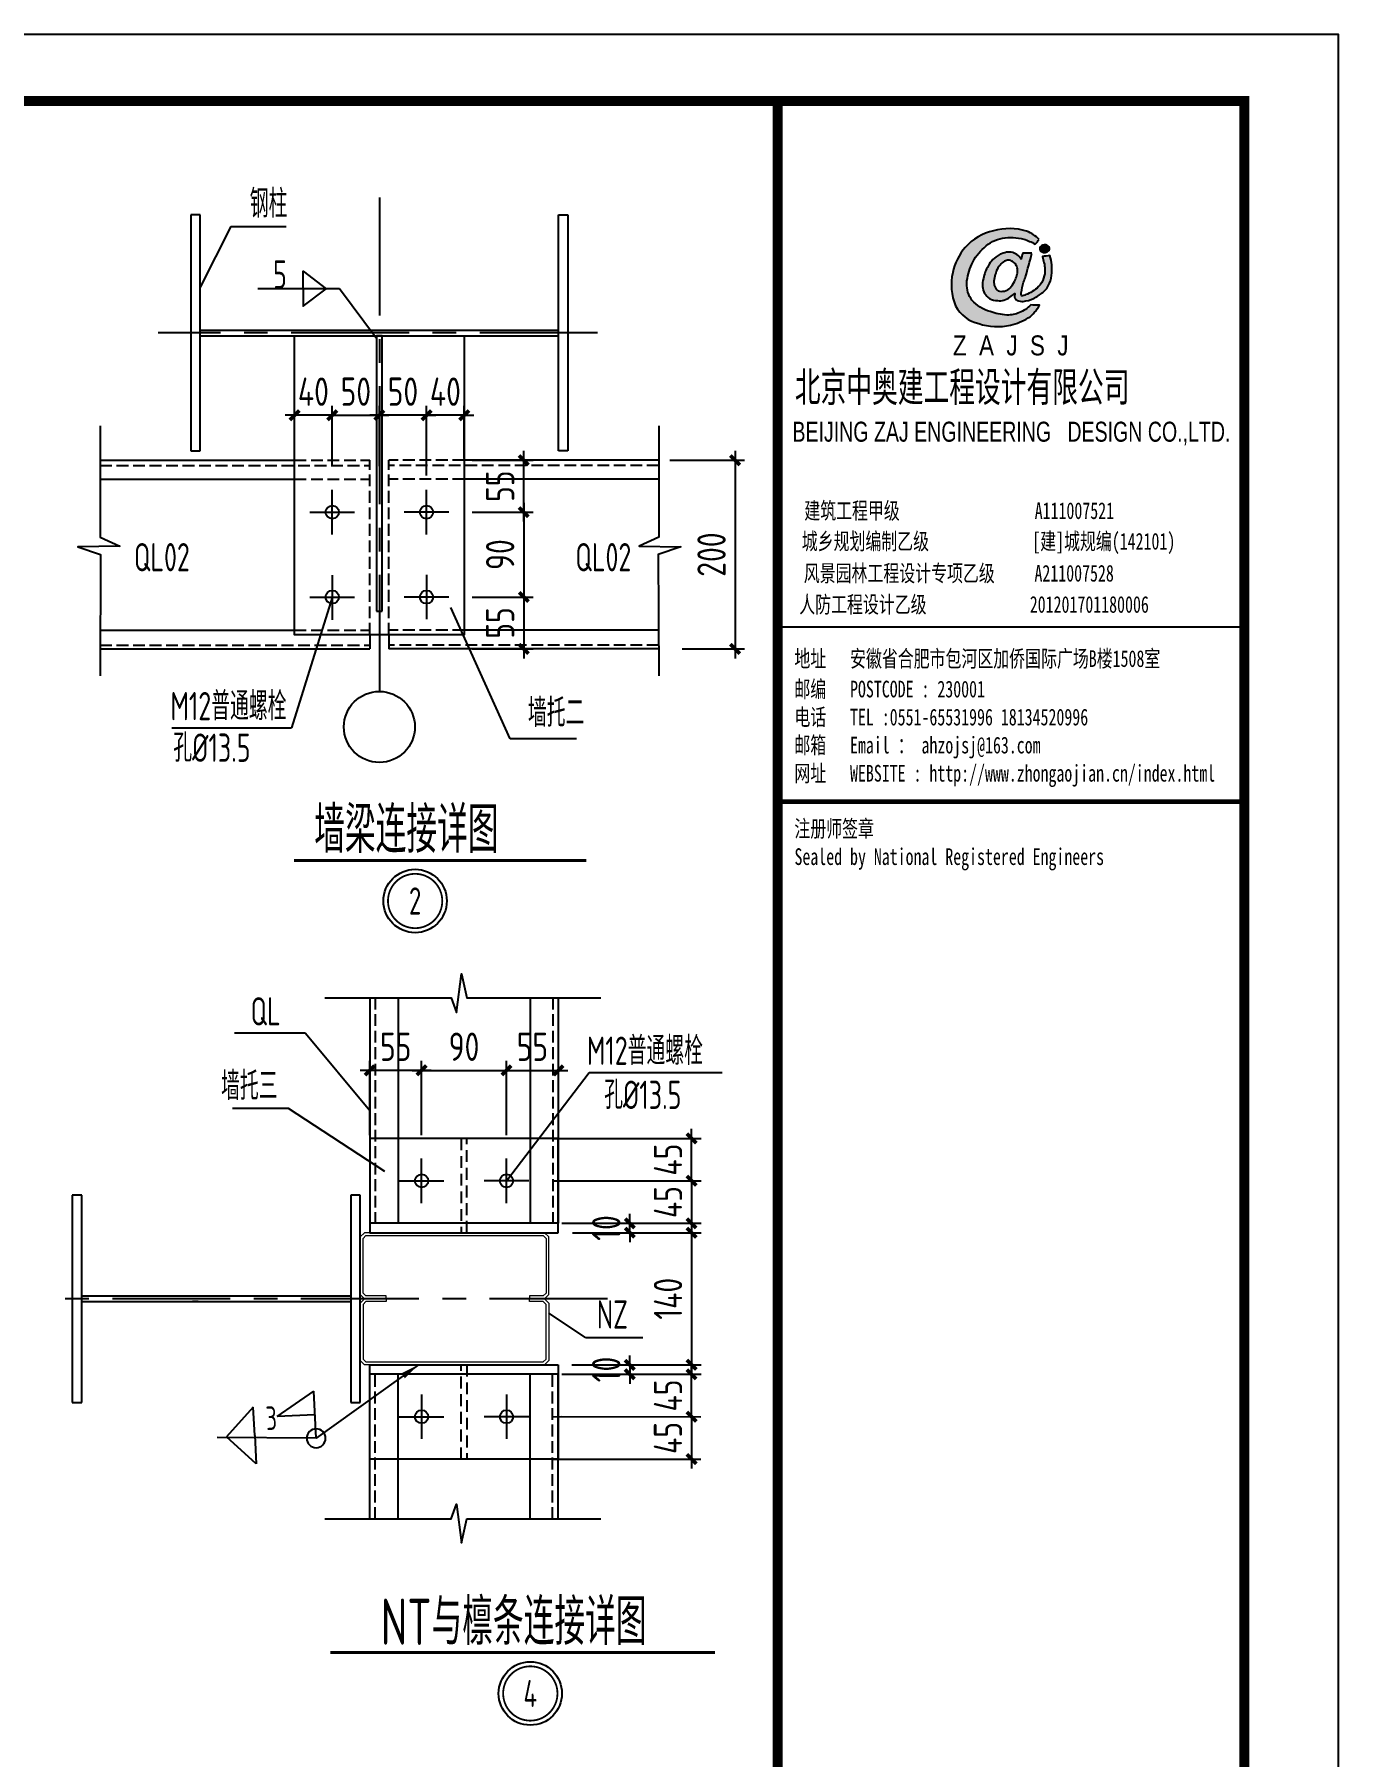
# Model space of a CAD drawing. Extents: x -33967 to 1773478, y -1022458 to -784650.
# Drawn here: x 1485636 to 1513294, y -974972 to -938458 of the extents above; entities that cross this region are included whole.
import ezdxf
from ezdxf.enums import TextEntityAlignment as Align

# ---------------------------------------------------------------- set-up
doc = ezdxf.new("R2010")
doc.units = 0
doc.header["$LTSCALE"] = 1000
doc.header["$MEASUREMENT"] = 0
for name, pattern in [('CENTERX2', [4, 2.5, -0.5, 0.5, -0.5]), ('CONTINOUS', [0]), ('DASH', [0.35, 0.25, -0.1]), ('DASHED', [0.75, 0.5, -0.25])]:
    doc.linetypes.add(name, pattern=pattern)
for name, color, linetype in [('4', 4, 'CONTINOUS'), ('AXIS', 3, 'Continuous'), ('BEAM', 4, 'Continuous'), ('PUB_TEXT', 7, 'Continuous'), ('PUB_TITLE', 4, 'Continuous'), ('PZ', 202, 'Continuous'), ('STXT_HF', 7, 'Continuous'), ('STXT_HF_TEXT', 7, 'Continuous'), ('THIN', 7, 'Continuous'), ('图签', 3, 'Continuous'), ('文字', 7, 'Continuous'), ('板', 243, 'Continuous'), ('框线', 252, 'Continuous')]:
    doc.layers.add(name, color=color, linetype=linetype)
doc.layers.add('檩条', color=30, linetype='Continuous', lineweight=5)
doc.styles.add('_gyy_title_Arial', font='arial.ttf', dxfattribs={"width": 0.7})
doc.styles.add('_gyy_title_ST', font='', dxfattribs={"width": 0.8})
doc.styles.add('HZ', font='txt.shx', dxfattribs={"width": 0.8, "bigfont": '000hztxt.shx'})
doc.styles.get("Standard").update_dxf_attribs({"font": 'gbenor.shx', "bigfont": 'gbcbig.shx'})
doc.styles.add('TSSD_Dimension', font='Tssdeng.shx', dxfattribs={"width": 0.8, "bigfont": 'hztxt.shx'})
doc.styles.add('TSSD_Num', font='Tssdeng.shx', dxfattribs={"width": 0.7, "bigfont": 'hztxt.shx'})
doc.styles.add('标准字体', font='tssdeng.shx', dxfattribs={"width": 0.7, "bigfont": 'tssdchn.shx'})
doc.styles.get('_gyy_title_ST').set_extended_font_data('SimSun')
doc.dimstyles.new('TSSD_10_100', dxfattribs={"dimtxt": 300, "dimasz": 100, "dimexe": 100, "dimexo": 250, "dimgap": 100, "dimtad": 1, "dimdec": 0, "dimlfac": 0.1, "dimzin": 0, "dimdsep": 46, "dimtxsty": 'TSSD_Dimension', "dimblk": 'ARCHTICK', "dimblk1": 'ARCHTICK', "dimblk2": 'ARCHTICK', "dimcen": 0, "dimdle": 100, "dimclrt": 7, "dimadec": 0, "dimazin": 0, "dimtfac": 1, "dimtdec": 0, "dimtix": 1, "dimtmove": 2, "dimatfit": 3, "dimfxl": 1, "dimtolj": 1, "dimtzin": 0, "dimarcsym": 0})
doc.dimstyles.new('TSSD_20_200', dxfattribs={"dimtxt": 600, "dimasz": 200, "dimexe": 200, "dimexo": 500, "dimgap": 200, "dimtad": 1, "dimdec": 0, "dimlfac": 0.05, "dimzin": 0, "dimdsep": 46, "dimtxsty": 'TSSD_Dimension', "dimblk": 'ARCHTICK', "dimblk1": 'ARCHTICK', "dimblk2": 'ARCHTICK', "dimcen": 0, "dimdle": 200, "dimclrt": 7, "dimadec": 0, "dimazin": 0, "dimtfac": 1, "dimtdec": 0, "dimtix": 1, "dimtmove": 2, "dimatfit": 3, "dimfxl": 1, "dimtolj": 1, "dimtzin": 0, "dimarcsym": 0})
doc.dimstyles.new('TSSD_LEADER_STYLE_400.0', dxfattribs={"dimtxt": 1200, "dimasz": 400, "dimexe": 400, "dimexo": 1000, "dimgap": 0.09, "dimtad": 0, "dimtih": 1, "dimtoh": 1, "dimdec": 4, "dimzin": 0, "dimdsep": 46, "dimtxsty": 'Standard', "dimcen": 0.09, "dimdle": 400, "dimclrt": 7, "dimadec": 0, "dimazin": 0, "dimtfac": 1, "dimtdec": 4, "dimtofl": 0, "dimtmove": 0, "dimatfit": 3, "dimfxl": 1, "dimtolj": 1, "dimtzin": 0, "dimarcsym": 0})

# ---------------------------------------------------------------- blocks, each defined once
blk = doc.blocks.new('dd')
at = {"layer": '图签'}
h = blk.add_hatch(color=5, dxfattribs=at)
h.set_gradient(color1=(0, 0, 255), color2=(36, 36, 255), one_color=1, tint=0.57)
h.paths.add_polyline_path([(452, 1270, -0.093206), (531, 1562, -0.136321), (716, 1807, -0.161039), (988, 1948, -0.108591), (1307, 1935, -0.049497), (1479, 1861, 0.062627), (1539, 1932, 0.094388), (1351, 2056, 0.136326), (854, 2062, 0.161722), (430, 1810, 0.133661), (243, 1435, 0.158414), (286, 937, 0.22517), (632, 669, 0.138663), (1107, 646, 0.074676), (1375, 753, 0.125344), (1543, 944, 0.006312), (1413, 948, -0.090385), (1244, 833, -0.096745), (1053, 797, -0.073845), (803, 850, -0.140868), (530, 1020, -0.160753)])
h = blk.add_hatch(color=1, dxfattribs=at)
h.set_gradient(color1=(255, 0, 0), color2=(255, 0, 0), tint=0.57)
h.paths.add_polyline_path([(1557, 1818, 0.386553), (1564, 1757, 0.170676), (1604, 1736, 0.082224), (1657, 1743, 0.087509), (1686, 1766, 0.264235), (1694, 1804, 0.244333), (1636, 1850, 0.30271)])
h = blk.add_hatch(color=5, dxfattribs=at)
h.set_gradient(color1=(0, 0, 255), color2=(36, 36, 255), one_color=1, tint=0.57)
h.paths.add_polyline_path([(1306, 1289, 0.011169), (1334, 1370, 0.005807), (1431, 1724, 0.01105), (1292, 1724, 0.016796), (1267, 1634, 0.125943), (1203, 1704, 0.083806), (1120, 1739, 0.082879), (1047, 1739, -0.008503), (952, 1710, 0.060057), (844, 1628, 0.086078), (774, 1532, 0.099424), (705, 1347, 0.12153), (690, 1225, 0.102644), (719, 1122, 0.056648), (797, 1042, 0.092914), (913, 1013, 0.194578), (1098, 1064, -0.002562), (1175, 1122, 0.064354), (1167, 1068, 0.172385), (1207, 1017, 0.105458), (1300, 1002, 0.086567), (1454, 1046, 0.047674), (1592, 1136, 0.166359), (1692, 1274, 0.096748), (1728, 1431, 0.03151), (1728, 1548, 0.041815), (1700, 1691, 0.007654), (1588, 1673, -0.009919), (1610, 1585, -0.068269), (1624, 1482, -0.105336), (1605, 1352, -0.14652), (1528, 1223, -0.070486), (1434, 1151, -0.077937), (1341, 1103, -0.127098), (1272, 1084, -0.114215), (1267, 1129, -0.007609)])
h.paths.add_polyline_path([(865, 1245, -0.099994), (863, 1328, -0.050974), (888, 1427, -0.120527), (938, 1529, -0.043888), (1002, 1595, -0.08446), (1063, 1619, -0.147309), (1127, 1607, -0.037474), (1177, 1572, -0.06931), (1209, 1507, -0.067662), (1213, 1431, -0.02676), (1211, 1413, 0.017209), (1183, 1329, -0.048815), (1120, 1223, -0.139096), (1046, 1163, -0.097991), (944, 1153, -0.085394), (909, 1169, -0.149141)], flags=16)
blk.add_lwpolyline([(1539, 1932, 0.094388), (1351, 2056, 0.136326), (854, 2062, 0.161722), (430, 1810, 0.133661), (243, 1435, 0.158414), (286, 937, 0.22517), (632, 669, 0.138663), (1107, 646, 0.074676), (1375, 753, 0.125344), (1543, 944, 0.006312), (1413, 948, -0.090385), (1244, 833, -0.096745), (1053, 797, -0.073845), (803, 850, -0.140868), (530, 1020, -0.160753), (452, 1270, -0.093206), (531, 1562, -0.136321), (716, 1807, -0.161039), (988, 1948, -0.108591), (1307, 1935, -0.049497), (1479, 1861, 0.062627)], format="xyb", close=True, dxfattribs=at)
for points in [[(1694, 1804, 0.243958), (1636, 1850, 0.303117), (1557, 1818, 0.386553), (1564, 1757, 0.170676), (1604, 1736, 0.082224), (1657, 1743, 0.087509), (1686, 1766, 0.264235), (1694, 1804, -7.823139)], [(1431, 1724, 0.011041), (1292, 1724, 0.016796), (1267, 1634, 0.125943), (1203, 1704, 0.083806), (1120, 1739, 0.082879), (1047, 1739, -0.008503), (952, 1710, 0.060057), (844, 1628, 0.086078), (774, 1532, 0.099424), (705, 1347, 0.12153), (690, 1225, 0.102644), (719, 1122, 0.056648), (797, 1042, 0.092914), (913, 1013, 0.194578), (1098, 1064, -0.002562), (1175, 1122, 0.064354), (1167, 1068, 0.172385), (1207, 1017, 0.105458), (1300, 1002, 0.086567), (1454, 1046, 0.047674), (1592, 1136, 0.166359), (1692, 1274, 0.096748), (1728, 1431, 0.03151), (1728, 1548, 0.041815), (1700, 1691, 0.007654), (1588, 1673, -0.009919), (1610, 1585, -0.068269), (1624, 1482, -0.105336), (1605, 1352, -0.14652), (1528, 1223, -0.070486), (1434, 1151, -0.077937), (1341, 1103, -0.127098), (1272, 1084, -0.114215), (1267, 1129, -0.007609), (1306, 1289, 0.011169), (1334, 1370, 0.005782), (1430, 1722, 0.069025)], [(1213, 1431, 0.067662), (1209, 1507, 0.06931), (1177, 1572, 0.037474), (1127, 1607, 0.147309), (1063, 1619, 0.08446), (1002, 1595, 0.043888), (938, 1529, 0.120527), (888, 1427, 0.050974), (863, 1328, 0.099994), (865, 1245, 0.149141), (909, 1169, 0.085394), (944, 1153, 0.097991), (1046, 1163, 0.139096), (1120, 1223, 0.048815), (1183, 1329, -0.017209), (1211, 1413, 0.02676), (1213, 1431, 0.441273)]]:
    blk.add_lwpolyline(points, format="xyb", dxfattribs=at)
at = {"insert": (246, 492), "char_height": 300, "width": 8000, "attachment_point": 1, "style": 'HZ'}
blk.add_mtext('{\\fArial|b0|i0|c0|p32;Z  A  J  S  J}', dxfattribs=at)
blk = doc.blocks.new('ts_idx2')
at = {"color": 0, "linetype": 'ByBlock', "lineweight": -2, "const_width": 0.0333}
blk.add_lwpolyline([(-0.5, 0, 1), (0.5, 0, 1)], format="xyb", close=True, dxfattribs=at)
at = {"color": 0, "linetype": 'ByBlock', "lineweight": -2}
blk.add_circle((0, 0), 0.583, dxfattribs=at)
at = {"color": 0, "linetype": 'ByBlock', "lineweight": -2, "style": 'TSSD_Num', "width": 0.7}
blk.add_attdef('A', text='', height=0.5, dxfattribs=at).set_placement((0, 0), align=Align.MIDDLE_CENTER)
blk = doc.blocks.new('_WELD001')
at = {"linetype": 'ByBlock'}
h = blk.add_hatch(color=0, dxfattribs=at)
h.paths.add_polyline_path([(0.8, 0.5), (0, 1), (0, 0.5)], flags=16)
edge = h.paths.add_edge_path()
edge.add_line((0.8, 0.5), (0, 1))
edge.add_line((0, 0.5), (0.8, 0.5))
edge.add_line((0, 0), (0, 1))
at = {"color": 0, "linetype": 'ByBlock'}
for p, q in [((0, 0), (0, 1)), ((0.8, 0.5), (0, 1)), ((0, 0.5), (0.8, 0.5))]:
    blk.add_line(p, q, dxfattribs=at)
blk = doc.blocks.new('_WELD003')
at = {"color": 0, "linetype": 'ByBlock'}
blk.add_circle((0, 0), 0.5, dxfattribs=at)
blk = doc.blocks.new('_WELD004')
at = {"color": 0, "linetype": 'ByBlock'}
for p, q in [((0, 1), (1, 0)), ((0, 0), (0, 1))]:
    blk.add_line(p, q, dxfattribs=at)
blk = doc.blocks.new('_ArchTick')
at = {"color": 0, "linetype": 'ByBlock', "const_width": 0.4}
blk.add_lwpolyline([(-0.5, -0.5), (0.5, 0.5)], dxfattribs=at)
blk = doc.blocks.new('*D1836')
at = {"layer": 'AXIS', "color": 0, "linetype": 'ByBlock', "lineweight": -2, "transparency": 16777216}
for p, q in [((1492747, -961793), (1492747, -960222)), ((1493847, -961793), (1493847, -960222)), ((1494047, -960422), (1492547, -960422))]:
    blk.add_line(p, q, dxfattribs=at)
at = {"layer": 'Defpoints', "color": 0, "linetype": 'ByBlock', "transparency": 16777216}
for p in [(1492747, -960422), (1492747, -962293), (1493847, -962293)]:
    blk.add_point(p, dxfattribs=at)
at = {"layer": 'AXIS', "color": 0, "linetype": 'ByBlock', "lineweight": -2, "transparency": 16777216, "xscale": 200, "yscale": 200, "zscale": 200, "rotation": 180}
blk.add_blockref('_ArchTick', (1492747, -960422), dxfattribs=at)
at = {"layer": 'AXIS', "color": 0, "linetype": 'ByBlock', "lineweight": -2, "transparency": 16777216, "xscale": 200, "yscale": 200, "zscale": 200}
blk.add_blockref('_ArchTick', (1493847, -960422), dxfattribs=at)
at = {"layer": 'AXIS', "color": 7, "linetype": 'ByBlock', "transparency": 16777216, "insert": (1493297, -959922), "char_height": 600, "attachment_point": 5, "style": 'TSSD_Dimension'}
blk.add_mtext('\\A1;55', dxfattribs=at)
blk = doc.blocks.new('*D1837')
at = {"layer": 'AXIS', "color": 0, "linetype": 'ByBlock', "lineweight": -2, "transparency": 16777216}
for p, q in [((1493847, -961793), (1493847, -960222)), ((1495647, -961793), (1495647, -960222)), ((1493647, -960422), (1495847, -960422))]:
    blk.add_line(p, q, dxfattribs=at)
at = {"layer": 'Defpoints', "color": 0, "linetype": 'ByBlock', "transparency": 16777216}
for p in [(1495647, -960422), (1493847, -962293), (1495647, -962293)]:
    blk.add_point(p, dxfattribs=at)
at = {"layer": 'AXIS', "color": 0, "linetype": 'ByBlock', "lineweight": -2, "transparency": 16777216, "xscale": 200, "yscale": 200, "zscale": 200, "rotation": 180}
blk.add_blockref('_ArchTick', (1493847, -960422), dxfattribs=at)
at = {"layer": 'AXIS', "color": 0, "linetype": 'ByBlock', "lineweight": -2, "transparency": 16777216, "xscale": 200, "yscale": 200, "zscale": 200}
blk.add_blockref('_ArchTick', (1495647, -960422), dxfattribs=at)
at = {"layer": 'AXIS', "color": 7, "linetype": 'ByBlock', "transparency": 16777216, "insert": (1494747, -959922), "char_height": 600, "attachment_point": 5, "style": 'TSSD_Dimension'}
blk.add_mtext('\\A1;90', dxfattribs=at)
blk = doc.blocks.new('*D1838')
at = {"layer": 'AXIS', "color": 0, "linetype": 'ByBlock', "lineweight": -2, "transparency": 16777216}
for p, q in [((1495647, -961793), (1495647, -960222)), ((1496747, -961793), (1496747, -960222)), ((1495447, -960422), (1496947, -960422))]:
    blk.add_line(p, q, dxfattribs=at)
at = {"layer": 'Defpoints', "color": 0, "linetype": 'ByBlock', "transparency": 16777216}
for p in [(1496747, -960422), (1495647, -962293), (1496747, -962293)]:
    blk.add_point(p, dxfattribs=at)
at = {"layer": 'AXIS', "color": 0, "linetype": 'ByBlock', "lineweight": -2, "transparency": 16777216, "xscale": 200, "yscale": 200, "zscale": 200, "rotation": 180}
blk.add_blockref('_ArchTick', (1495647, -960422), dxfattribs=at)
at = {"layer": 'AXIS', "color": 0, "linetype": 'ByBlock', "lineweight": -2, "transparency": 16777216, "xscale": 200, "yscale": 200, "zscale": 200}
blk.add_blockref('_ArchTick', (1496747, -960422), dxfattribs=at)
at = {"layer": 'AXIS', "color": 7, "linetype": 'ByBlock', "transparency": 16777216, "insert": (1496197, -959922), "char_height": 600, "attachment_point": 5, "style": 'TSSD_Dimension'}
blk.add_mtext('\\A1;55', dxfattribs=at)
blk = doc.blocks.new('*D1839')
at = {"layer": 'AXIS', "color": 0, "linetype": 'ByBlock', "lineweight": -2, "transparency": 16777216}
for p, q in [((1499573, -961865), (1499573, -961665)), ((1496619, -961865), (1499773, -961865)), ((1499573, -962765), (1499573, -961865)), ((1496619, -962765), (1499773, -962765)), ((1499573, -962765), (1499573, -962965))]:
    blk.add_line(p, q, dxfattribs=at)
at = {"layer": 'Defpoints', "color": 0, "linetype": 'ByBlock', "transparency": 16777216}
for p in [(1496119, -961865), (1499573, -961865), (1496119, -962765)]:
    blk.add_point(p, dxfattribs=at)
at = {"layer": 'AXIS', "color": 0, "linetype": 'ByBlock', "lineweight": -2, "transparency": 16777216, "xscale": 200, "yscale": 200, "zscale": 200}
for p, rotation in [((1499573, -961865), 270), ((1499573, -962765), 90)]:
    blk.add_blockref('_ArchTick', p, dxfattribs=dict(at, rotation=rotation))
at = {"layer": 'AXIS', "color": 7, "linetype": 'ByBlock', "transparency": 16777216, "insert": (1499073, -962315), "char_height": 600, "attachment_point": 5, "rotation": 90, "style": 'TSSD_Dimension'}
blk.add_mtext('\\A1;45', dxfattribs=at)
blk = doc.blocks.new('*D1810')
at = {"layer": 'AXIS', "color": 0, "linetype": 'ByBlock', "lineweight": -2, "transparency": 16777216}
for p, q in [((1496819, -962765), (1499773, -962765)), ((1499573, -962765), (1499573, -962565)), ((1499573, -962765), (1499573, -963665)), ((1496819, -963665), (1499773, -963665)), ((1499573, -963665), (1499573, -963865))]:
    blk.add_line(p, q, dxfattribs=at)
at = {"layer": 'Defpoints', "color": 0, "linetype": 'ByBlock', "transparency": 16777216}
for p in [(1496319, -962765), (1496319, -963665), (1499573, -963665)]:
    blk.add_point(p, dxfattribs=at)
at = {"layer": 'AXIS', "color": 0, "linetype": 'ByBlock', "lineweight": -2, "transparency": 16777216, "xscale": 200, "yscale": 200, "zscale": 200}
for p, rotation in [((1499573, -962765), 270), ((1499573, -963665), 90)]:
    blk.add_blockref('_ArchTick', p, dxfattribs=dict(at, rotation=rotation))
at = {"layer": 'AXIS', "color": 7, "linetype": 'ByBlock', "transparency": 16777216, "insert": (1499073, -963215), "char_height": 600, "attachment_point": 5, "rotation": 90, "style": 'TSSD_Dimension'}
blk.add_mtext('\\A1;45', dxfattribs=at)
blk = doc.blocks.new('*D1840')
at = {"layer": 'AXIS', "color": 0, "linetype": 'ByBlock', "lineweight": -2, "transparency": 16777216}
for p, q in [((1498263, -963665), (1498263, -963465)), ((1497047, -963865), (1498463, -963865)), ((1497247, -963665), (1498463, -963665)), ((1498263, -963865), (1498263, -963665)), ((1498263, -963865), (1498263, -964065))]:
    blk.add_line(p, q, dxfattribs=at)
at = {"layer": 'Defpoints', "color": 0, "linetype": 'ByBlock', "transparency": 16777216}
for p in [(1496547, -963865), (1496747, -963665), (1498263, -963665)]:
    blk.add_point(p, dxfattribs=at)
at = {"layer": 'AXIS', "color": 0, "linetype": 'ByBlock', "lineweight": -2, "transparency": 16777216, "xscale": 200, "yscale": 200, "zscale": 200}
for p, rotation in [((1498263, -963665), 270), ((1498263, -963865), 90)]:
    blk.add_blockref('_ArchTick', p, dxfattribs=dict(at, rotation=rotation))
at = {"layer": 'AXIS', "color": 7, "linetype": 'ByBlock', "transparency": 16777216, "insert": (1497763, -963765), "char_height": 600, "attachment_point": 5, "rotation": 90, "style": 'TSSD_Dimension'}
blk.add_mtext('\\A1;10', dxfattribs=at)
blk = doc.blocks.new('*D1811')
at = {"layer": 'AXIS', "color": 0, "linetype": 'ByBlock', "lineweight": -2, "transparency": 16777216}
for p, q in [((1497047, -963865), (1499773, -963865)), ((1499573, -963665), (1499573, -966865)), ((1497032, -966665), (1499773, -966665))]:
    blk.add_line(p, q, dxfattribs=at)
at = {"layer": 'Defpoints', "color": 0, "linetype": 'ByBlock', "transparency": 16777216}
for p in [(1496547, -963865), (1496532, -966665), (1499573, -966665)]:
    blk.add_point(p, dxfattribs=at)
at = {"layer": 'AXIS', "color": 0, "linetype": 'ByBlock', "lineweight": -2, "transparency": 16777216, "xscale": 200, "yscale": 200, "zscale": 200}
for p, rotation in [((1499573, -963865), 90), ((1499573, -966665), 270)]:
    blk.add_blockref('_ArchTick', p, dxfattribs=dict(at, rotation=rotation))
at = {"layer": 'AXIS', "color": 7, "linetype": 'ByBlock', "transparency": 16777216, "insert": (1499073, -965265), "char_height": 600, "attachment_point": 5, "rotation": 90, "style": 'TSSD_Dimension'}
blk.add_mtext('\\A1;140', dxfattribs=at)
blk = doc.blocks.new('*D1812')
at = {"layer": 'AXIS', "color": 0, "linetype": 'ByBlock', "lineweight": -2, "transparency": 16777216}
for p, q in [((1499572, -967766), (1499572, -967566)), ((1496618, -967765), (1499772, -967766)), ((1499572, -967766), (1499572, -968666)), ((1496618, -968665), (1499772, -968666)), ((1499572, -968666), (1499572, -968866))]:
    blk.add_line(p, q, dxfattribs=at)
at = {"layer": 'Defpoints', "color": 0, "linetype": 'ByBlock', "transparency": 16777216}
for p in [(1496118, -967765), (1496118, -968665), (1499572, -968666)]:
    blk.add_point(p, dxfattribs=at)
at = {"layer": 'AXIS', "color": 0, "linetype": 'ByBlock', "lineweight": -2, "transparency": 16777216, "xscale": 200, "yscale": 200, "zscale": 200}
for p, rotation in [((1499572, -967766), 269.9816566728969), ((1499572, -968666), 89.98165667289686)]:
    blk.add_blockref('_ArchTick', p, dxfattribs=dict(at, rotation=rotation))
at = {"layer": 'AXIS', "color": 7, "linetype": 'ByBlock', "transparency": 16777216, "insert": (1499072, -968216), "char_height": 600, "attachment_point": 5, "rotation": 89.9817, "style": 'TSSD_Dimension'}
blk.add_mtext('\\A1;45', dxfattribs=at)
blk = doc.blocks.new('*D1813')
at = {"layer": 'AXIS', "color": 0, "linetype": 'ByBlock', "lineweight": -2, "transparency": 16777216}
for p, q in [((1496819, -966865), (1499773, -966866)), ((1499572, -967766), (1499573, -966866)), ((1499573, -966866), (1499573, -966666)), ((1496818, -967765), (1499772, -967766)), ((1499572, -967766), (1499572, -967966))]:
    blk.add_line(p, q, dxfattribs=at)
at = {"layer": 'Defpoints', "color": 0, "linetype": 'ByBlock', "transparency": 16777216}
for p in [(1496319, -966865), (1499573, -966866), (1496318, -967765)]:
    blk.add_point(p, dxfattribs=at)
at = {"layer": 'AXIS', "color": 0, "linetype": 'ByBlock', "lineweight": -2, "transparency": 16777216, "xscale": 200, "yscale": 200, "zscale": 200}
for p, rotation in [((1499573, -966866), 269.9816566728969), ((1499572, -967766), 89.9816566728969)]:
    blk.add_blockref('_ArchTick', p, dxfattribs=dict(at, rotation=rotation))
at = {"layer": 'AXIS', "color": 7, "linetype": 'ByBlock', "transparency": 16777216, "insert": (1499073, -967316), "char_height": 600, "attachment_point": 5, "rotation": 89.9817, "style": 'TSSD_Dimension'}
blk.add_mtext('\\A1;45', dxfattribs=at)
blk = doc.blocks.new('*D1814')
at = {"layer": 'AXIS', "color": 0, "linetype": 'ByBlock', "lineweight": -2, "transparency": 16777216}
for p, q in [((1498263, -966666), (1498263, -966466)), ((1497046, -966665), (1498463, -966666)), ((1497246, -966865), (1498462, -966866)), ((1498263, -966666), (1498262, -966866)), ((1498262, -966866), (1498262, -967066))]:
    blk.add_line(p, q, dxfattribs=at)
at = {"layer": 'Defpoints', "color": 0, "linetype": 'ByBlock', "transparency": 16777216}
for p in [(1496546, -966665), (1496746, -966865), (1498262, -966866)]:
    blk.add_point(p, dxfattribs=at)
at = {"layer": 'AXIS', "color": 0, "linetype": 'ByBlock', "lineweight": -2, "transparency": 16777216, "xscale": 200, "yscale": 200, "zscale": 200}
for p, rotation in [((1498263, -966666), 269.9816566728969), ((1498262, -966866), 89.98165667289686)]:
    blk.add_blockref('_ArchTick', p, dxfattribs=dict(at, rotation=rotation))
at = {"layer": 'AXIS', "color": 7, "linetype": 'ByBlock', "transparency": 16777216, "insert": (1497763, -966765), "char_height": 600, "attachment_point": 5, "rotation": 89.9817, "style": 'TSSD_Dimension'}
blk.add_mtext('\\A1;10', dxfattribs=at)
blk = doc.blocks.new('*D1815')
at = {"layer": 'AXIS', "color": 0, "linetype": 'ByBlock', "lineweight": -2, "transparency": 16777216}
for p, q in [((1493951, -947807), (1493951, -946332)), ((1494752, -947453), (1494752, -946332)), ((1493951, -946532), (1493751, -946532)), ((1494752, -946532), (1493951, -946532)), ((1494752, -946532), (1494952, -946532))]:
    blk.add_line(p, q, dxfattribs=at)
at = {"layer": 'Defpoints', "color": 0, "linetype": 'ByBlock', "transparency": 16777216}
for p in [(1493951, -946532), (1494752, -947953), (1493951, -948307)]:
    blk.add_point(p, dxfattribs=at)
at = {"layer": 'AXIS', "color": 0, "linetype": 'ByBlock', "lineweight": -2, "transparency": 16777216, "xscale": 200, "yscale": 200, "zscale": 200}
blk.add_blockref('_ArchTick', (1493951, -946532), dxfattribs=at)
at = {"layer": 'AXIS', "color": 0, "linetype": 'ByBlock', "lineweight": -2, "transparency": 16777216, "xscale": 200, "yscale": 200, "zscale": 200, "rotation": 180}
blk.add_blockref('_ArchTick', (1494752, -946532), dxfattribs=at)
at = {"layer": 'AXIS', "color": 7, "linetype": 'ByBlock', "transparency": 16777216, "insert": (1494351, -946032), "char_height": 600, "attachment_point": 5, "style": 'TSSD_Dimension'}
blk.add_mtext('\\A1;40', dxfattribs=at)
blk = doc.blocks.new('*D1841')
at = {"layer": 'AXIS', "color": 0, "linetype": 'ByBlock', "lineweight": -2, "transparency": 16777216}
for p, q in [((1492952, -947614), (1492952, -946332)), ((1493951, -947614), (1493951, -946332)), ((1492952, -946532), (1492752, -946532)), ((1493951, -946532), (1492952, -946532)), ((1493951, -946532), (1494151, -946532))]:
    blk.add_line(p, q, dxfattribs=at)
at = {"layer": 'Defpoints', "color": 0, "linetype": 'ByBlock', "transparency": 16777216}
for p in [(1492952, -946532), (1492952, -948114), (1493951, -948114)]:
    blk.add_point(p, dxfattribs=at)
at = {"layer": 'AXIS', "color": 0, "linetype": 'ByBlock', "lineweight": -2, "transparency": 16777216, "xscale": 200, "yscale": 200, "zscale": 200}
blk.add_blockref('_ArchTick', (1492952, -946532), dxfattribs=at)
at = {"layer": 'AXIS', "color": 0, "linetype": 'ByBlock', "lineweight": -2, "transparency": 16777216, "xscale": 200, "yscale": 200, "zscale": 200, "rotation": 180}
blk.add_blockref('_ArchTick', (1493951, -946532), dxfattribs=at)
at = {"layer": 'AXIS', "color": 7, "linetype": 'ByBlock', "transparency": 16777216, "insert": (1493451, -946032), "char_height": 600, "attachment_point": 5, "style": 'TSSD_Dimension'}
blk.add_mtext('\\A1;50', dxfattribs=at)
blk = doc.blocks.new('*D1842')
at = {"layer": 'AXIS', "color": 0, "linetype": 'ByBlock', "lineweight": -2, "transparency": 16777216}
for p, q in [((1491952, -947615), (1491952, -946332)), ((1492952, -947614), (1492952, -946332)), ((1491952, -946532), (1491752, -946532)), ((1491952, -946532), (1492952, -946532)), ((1492952, -946532), (1493152, -946532))]:
    blk.add_line(p, q, dxfattribs=at)
at = {"layer": 'Defpoints', "color": 0, "linetype": 'ByBlock', "transparency": 16777216}
for p in [(1492952, -946532), (1491952, -948115), (1492952, -948114)]:
    blk.add_point(p, dxfattribs=at)
at = {"layer": 'AXIS', "color": 0, "linetype": 'ByBlock', "lineweight": -2, "transparency": 16777216, "xscale": 200, "yscale": 200, "zscale": 200}
blk.add_blockref('_ArchTick', (1491952, -946532), dxfattribs=at)
at = {"layer": 'AXIS', "color": 0, "linetype": 'ByBlock', "lineweight": -2, "transparency": 16777216, "xscale": 200, "yscale": 200, "zscale": 200, "rotation": 180}
blk.add_blockref('_ArchTick', (1492952, -946532), dxfattribs=at)
at = {"layer": 'AXIS', "color": 7, "linetype": 'ByBlock', "transparency": 16777216, "insert": (1492452, -946032), "char_height": 600, "attachment_point": 5, "style": 'TSSD_Dimension'}
blk.add_mtext('\\A1;50', dxfattribs=at)
blk = doc.blocks.new('*D1843')
at = {"layer": 'AXIS', "color": 0, "linetype": 'ByBlock', "lineweight": -2, "transparency": 16777216}
for p, q in [((1491152, -947615), (1491152, -946332)), ((1491952, -947615), (1491952, -946332)), ((1491152, -946532), (1490952, -946532)), ((1491952, -946532), (1491152, -946532)), ((1491952, -946532), (1492152, -946532))]:
    blk.add_line(p, q, dxfattribs=at)
at = {"layer": 'Defpoints', "color": 0, "linetype": 'ByBlock', "transparency": 16777216}
for p in [(1491152, -946532), (1491152, -948115), (1491952, -948115)]:
    blk.add_point(p, dxfattribs=at)
at = {"layer": 'AXIS', "color": 0, "linetype": 'ByBlock', "lineweight": -2, "transparency": 16777216, "xscale": 200, "yscale": 200, "zscale": 200}
blk.add_blockref('_ArchTick', (1491152, -946532), dxfattribs=at)
at = {"layer": 'AXIS', "color": 0, "linetype": 'ByBlock', "lineweight": -2, "transparency": 16777216, "xscale": 200, "yscale": 200, "zscale": 200, "rotation": 180}
blk.add_blockref('_ArchTick', (1491952, -946532), dxfattribs=at)
at = {"layer": 'AXIS', "color": 7, "linetype": 'ByBlock', "transparency": 16777216, "insert": (1491552, -946032), "char_height": 600, "attachment_point": 5, "style": 'TSSD_Dimension'}
blk.add_mtext('\\A1;40', dxfattribs=at)
blk = doc.blocks.new('*D1816')
at = {"layer": 'AXIS', "color": 0, "linetype": 'ByBlock', "lineweight": -2, "transparency": 16777216}
for p, q in [((1494923, -950387), (1496213, -950387)), ((1496013, -950187), (1496013, -951687)), ((1494923, -951487), (1496213, -951487))]:
    blk.add_line(p, q, dxfattribs=at)
at = {"layer": 'Defpoints', "color": 0, "linetype": 'ByBlock', "transparency": 16777216}
for p in [(1494423, -950387), (1494423, -951487), (1496013, -951487)]:
    blk.add_point(p, dxfattribs=at)
at = {"layer": 'AXIS', "color": 0, "linetype": 'ByBlock', "lineweight": -2, "transparency": 16777216, "xscale": 200, "yscale": 200, "zscale": 200}
for p, rotation in [((1496013, -950387), 90), ((1496013, -951487), 270)]:
    blk.add_blockref('_ArchTick', p, dxfattribs=dict(at, rotation=rotation))
at = {"layer": 'AXIS', "color": 7, "linetype": 'ByBlock', "transparency": 16777216, "insert": (1495513, -950937), "char_height": 600, "attachment_point": 5, "rotation": 90, "style": 'TSSD_Dimension'}
blk.add_mtext('\\A1;55', dxfattribs=at)
blk = doc.blocks.new('*D1844')
at = {"layer": 'AXIS', "color": 0, "linetype": 'ByBlock', "lineweight": -2, "transparency": 16777216}
for p, q in [((1494923, -948587), (1496213, -948587)), ((1496013, -948387), (1496013, -950587)), ((1494923, -950387), (1496213, -950387))]:
    blk.add_line(p, q, dxfattribs=at)
at = {"layer": 'Defpoints', "color": 0, "linetype": 'ByBlock', "transparency": 16777216}
for p in [(1494423, -948587), (1494423, -950387), (1496013, -950387)]:
    blk.add_point(p, dxfattribs=at)
at = {"layer": 'AXIS', "color": 0, "linetype": 'ByBlock', "lineweight": -2, "transparency": 16777216, "xscale": 200, "yscale": 200, "zscale": 200}
for p, rotation in [((1496013, -948587), 90), ((1496013, -950387), 270)]:
    blk.add_blockref('_ArchTick', p, dxfattribs=dict(at, rotation=rotation))
at = {"layer": 'AXIS', "color": 7, "linetype": 'ByBlock', "transparency": 16777216, "insert": (1495513, -949487), "char_height": 600, "attachment_point": 5, "rotation": 90, "style": 'TSSD_Dimension'}
blk.add_mtext('\\A1;90', dxfattribs=at)
blk = doc.blocks.new('*D1845')
at = {"layer": 'AXIS', "color": 0, "linetype": 'ByBlock', "lineweight": -2, "transparency": 16777216}
for p, q in [((1494923, -947487), (1496213, -947487)), ((1496013, -948787), (1496013, -947287)), ((1494923, -948587), (1496213, -948587))]:
    blk.add_line(p, q, dxfattribs=at)
at = {"layer": 'Defpoints', "color": 0, "linetype": 'ByBlock', "transparency": 16777216}
for p in [(1494423, -947487), (1496013, -947487), (1494423, -948587)]:
    blk.add_point(p, dxfattribs=at)
at = {"layer": 'AXIS', "color": 0, "linetype": 'ByBlock', "lineweight": -2, "transparency": 16777216, "xscale": 200, "yscale": 200, "zscale": 200}
for p, rotation in [((1496013, -947487), 90), ((1496013, -948587), 270)]:
    blk.add_blockref('_ArchTick', p, dxfattribs=dict(at, rotation=rotation))
at = {"layer": 'AXIS', "color": 7, "linetype": 'ByBlock', "transparency": 16777216, "insert": (1495513, -948037), "char_height": 600, "attachment_point": 5, "rotation": 90, "style": 'TSSD_Dimension'}
blk.add_mtext('\\A1;55', dxfattribs=at)
blk = doc.blocks.new('*D1817')
at = {"layer": 'AXIS', "color": 0, "linetype": 'ByBlock', "lineweight": -2, "transparency": 16777216}
for p, q in [((1499115, -947487), (1500696, -947487)), ((1500496, -947287), (1500496, -951687)), ((1499375, -951487), (1500696, -951487))]:
    blk.add_line(p, q, dxfattribs=at)
at = {"layer": 'Defpoints', "color": 0, "linetype": 'ByBlock', "transparency": 16777216}
for p in [(1498615, -947487), (1498875, -951487), (1500496, -951487)]:
    blk.add_point(p, dxfattribs=at)
at = {"layer": 'AXIS', "color": 0, "linetype": 'ByBlock', "lineweight": -2, "transparency": 16777216, "xscale": 200, "yscale": 200, "zscale": 200}
for p, rotation in [((1500496, -947487), 90), ((1500496, -951487), 270)]:
    blk.add_blockref('_ArchTick', p, dxfattribs=dict(at, rotation=rotation))
at = {"layer": 'AXIS', "color": 7, "linetype": 'ByBlock', "transparency": 16777216, "insert": (1499996, -949487), "char_height": 600, "attachment_point": 5, "rotation": 90, "style": 'TSSD_Dimension'}
blk.add_mtext('\\A1;200', dxfattribs=at)

msp = doc.modelspace()

# ---------------------------------------------------------------- linework, layer by layer
at = {"color": 8, "linetype": 'CENTERX2'}
for p, q in [((1492951.9, -941919.1), (1492951.9, -952387.7)), ((1497581.1, -944786.6), (1488257.9, -944786.4)), ((1497789.4, -965265.4), (1485998.8, -965265.2))]:
    msp.add_line(p, q, dxfattribs=at)
at = {"color": 3, "const_width": 64.9}
for points in [[(1491142.9, -955973), (1497342.9, -955973)], [(1491914.9, -972766.7), (1500069.8, -972766.7)]]:
    msp.add_lwpolyline(points, dxfattribs=at)
at = {"layer": '4', "color": 8, "linetype": 'DASH'}
for p, q in [((1491151.9, -947486.6), (1492751.9, -947486.6)), ((1492751.9, -951186.6), (1492751.9, -947486.6)), ((1493151.9, -951186.6), (1493151.9, -947486.6)), ((1494751.9, -947486.6), (1493151.9, -947486.6)), ((1487029, -947600.4), (1492751.9, -947600.4)), ((1498874.9, -947600.4), (1493151.9, -947600.4)), ((1491151.9, -947886.6), (1492751.9, -947886.6)), ((1494751.9, -947886.6), (1493151.9, -947886.6)), ((1491151.9, -951086.6), (1492751.9, -951086.6)), ((1494751.9, -951086.6), (1493151.9, -951086.6)), ((1487029, -951406.6), (1492751.9, -951406.6)), ((1498874.9, -951406.6), (1493151.9, -951406.6)), ((1492860.7, -958881.8), (1492860.8, -963665.3)), ((1496626.9, -958881.8), (1496626.9, -963665.3)), ((1492860.6, -969933.7), (1492860.7, -966865.2)), ((1496626.8, -969933.8), (1496626.8, -966865.3))]:
    msp.add_line(p, q, dxfattribs=at)
at = {"layer": 'AXIS', "linetype": 'ByBlock'}
for p, q in [((1489798.2, -942533.2), (1489151.9, -943813.6)), ((1489798.2, -942533.2), (1490973, -942533.2)), ((1491952.3, -950395.2), (1491086.7, -953163.4)), ((1495723.8, -953390), (1494463.9, -950606.5)), ((1488547.8, -953163.4), (1491086.7, -953163.4)), ((1497134.5, -953390), (1495723.8, -953390)), ((1491385.5, -959637.3), (1489878.1, -959637.3)), ((1491385.5, -959637.3), (1492746.9, -961275.3)), ((1495646.9, -962765.3), (1497402.9, -960470.3)), ((1497402.9, -960470.3), (1500224.8, -960470.3)), ((1491023.4, -961234.4), (1489835.7, -961234.4)), ((1493065.3, -962563.9), (1491023.4, -961234.4)), ((1497322.2, -966086), (1496546.9, -965572.2)), ((1497322.2, -966086), (1498542.5, -966086))]:
    msp.add_line(p, q, dxfattribs=at)
at = {"layer": 'AXIS', "color": 2, "linetype": 'ByBlock'}
for p, q in [((1487029, -947486.6), (1491151.9, -947486.6)), ((1498874.9, -947486.6), (1494751.9, -947486.6)), ((1487029, -947886.6), (1491151.9, -947886.6)), ((1498874.9, -947886.6), (1494751.9, -947886.6)), ((1487029, -951086.6), (1491151.9, -951086.6)), ((1498874.9, -951086.6), (1494751.9, -951086.6)), ((1487029, -951486.6), (1492751.9, -951486.6)), ((1492751.9, -951186.6), (1492751.9, -951486.6)), ((1493151.9, -951186.6), (1493151.9, -951486.6)), ((1498874.9, -951486.6), (1493151.9, -951486.6)), ((1492746.9, -958881.8), (1492746.9, -963665.3)), ((1493346.9, -958881.8), (1493346.9, -963665.3)), ((1496146.9, -958881.8), (1496146.9, -963665.3)), ((1496746.9, -958881.8), (1496746.9, -963665.3)), ((1496746.9, -963665.3), (1492746.9, -963665.3)), ((1496746.8, -966865.3), (1492746.8, -966865.2)), ((1492746.8, -969933.7), (1492746.8, -966865.2)), ((1493346.8, -969933.7), (1493346.8, -966865.3)), ((1496146.8, -969933.8), (1496146.8, -966865.3)), ((1496746.8, -969933.8), (1496746.8, -966865.3))]:
    msp.add_line(p, q, dxfattribs=at)
at = {"layer": 'AXIS'}
for points in [[(1491335.5, -943848.6), (1491335.5, -943480.9), (1491821.1, -943848.6), (1491335.5, -943848.6)], [(1491335.5, -943848.6), (1491335.5, -944216.2), (1491821.1, -943848.6), (1491335.5, -943848.6)]]:
    msp.add_lwpolyline(points, close=True, dxfattribs=at)
at = {"layer": 'AXIS', "color": 2, "linetype": 'ByBlock'}
for points in [[(1487029, -946760), (1487029, -949120.3), (1487444, -949305.2), (1486556.7, -949321.9), (1487040, -949481.8), (1487029, -952055.7)], [(1498874.9, -946760), (1498874.9, -949120.3), (1498459.9, -949305.2), (1499347.2, -949321.9), (1498863.9, -949481.8), (1498874.9, -952055.7)], [(1491796.9, -958881.8), (1494471, -958881.8), (1494585.6, -959196.8), (1494696.7, -958373.6), (1494808.5, -958881.8), (1497646.9, -958881.8)], [(1491796.8, -969933.7), (1494470.9, -969933.7), (1494585.5, -969618.7), (1494696.6, -970441.9), (1494808.4, -969933.7), (1497646.8, -969933.8)]]:
    msp.add_lwpolyline(points, dxfattribs=at)
at = {"layer": 'AXIS', "linetype": 'ByBlock'}
msp.add_circle((1492951.9, -953140.7), 753, dxfattribs=at)
at = {"layer": 'BEAM', "linetype": 'ByBlock'}
for p, q in [((1489151.9, -942286.6), (1488951.9, -942286.6)), ((1488951.9, -942286.6), (1488951.9, -947286.6)), ((1489151.9, -947286.6), (1489151.9, -942286.6)), ((1496751.9, -947286.6), (1496751.9, -942286.6)), ((1496751.9, -942286.6), (1496951.9, -942286.6)), ((1496951.9, -942286.6), (1496951.9, -947286.6)), ((1489151.9, -944726.6), (1496751.9, -944726.6)), ((1489151.9, -944846.6), (1496751.9, -944846.6)), ((1488951.9, -947286.6), (1489151.9, -947286.6)), ((1496951.9, -947286.6), (1496751.9, -947286.6)), ((1486638.3, -963065.3), (1486438.3, -963065.3)), ((1486438.3, -963065.3), (1486438.3, -967465.3)), ((1486638.3, -967465.3), (1486638.3, -963065.3)), ((1492546.9, -963065.3), (1492346.9, -963065.3)), ((1492346.9, -963065.3), (1492346.9, -967465.3)), ((1492546.9, -967465.3), (1492546.9, -963065.3)), ((1486638.3, -965205.3), (1492346.9, -965205.3)), ((1486638.3, -965325.3), (1492346.9, -965325.3)), ((1489106.9, -965325.3), (1488986.9, -965325.3)), ((1486438.3, -967465.3), (1486638.3, -967465.3)), ((1492346.9, -967465.3), (1492546.9, -967465.3))]:
    msp.add_line(p, q, dxfattribs=at)
at = {"layer": 'PUB_TITLE'}
msp.add_line((1501395.4, -951018.5), (1511294.4, -951018.5), dxfattribs=at)
msp.add_lwpolyline([(1394494.4, -1022458.4), (1513294.4, -1022458.4), (1513294.4, -938458.4), (1394494.4, -938458.4)], close=True, dxfattribs=at)
at = {"layer": 'PUB_TITLE', "const_width": 212.1}
for points in [[(1397314.7, -1021044.2), (1397314.7, -939872.6), (1511294.4, -939872.6), (1511294.4, -1021044.2)], [(1501395.4, -939872.6), (1511294.4, -939872.6), (1511294.4, -1021044.2), (1501395.4, -1021044.2)]]:
    msp.add_lwpolyline(points, close=True, dxfattribs=at)
at = {"layer": 'PUB_TITLE', "const_width": 99}
msp.add_lwpolyline([(1501395.4, -954724.1), (1511294.4, -954724.1)], dxfattribs=at)
at = {"layer": 'PZ'}
for points in [[(1496746.8, -963865.4), (1496746.9, -961865.4), (1492746.9, -961865.3), (1492746.8, -963865.3)], [(1496746.8, -966665.4), (1496746.8, -968665.4), (1492746.8, -968665.4), (1492746.8, -966665.4)]]:
    msp.add_lwpolyline(points, close=True, dxfattribs=at)
for centre in [(1491952.3, -948586.6), (1493950.8, -948586.6), (1491952.3, -950386.6), (1493950.8, -950386.6), (1493846.9, -962765.3), (1495646.9, -962765.3), (1493846.8, -967765.3), (1495646.8, -967765.3)]:
    msp.add_circle(centre, 140, dxfattribs=at)
at = {"layer": 'STXT_HF'}
msp.add_line((1491609.9, -968223.3), (1489509.3, -968205.2), dxfattribs=at)
at = {"layer": '板', "ltscale": 0.5}
for p, q in [((1492891.9, -944846.6), (1492891.9, -950686.6)), ((1493011.9, -950686.6), (1493011.9, -944846.6)), ((1492891.9, -950686.6), (1493011.9, -950686.6))]:
    msp.add_line(p, q, dxfattribs=at)
at = {"layer": '板', "linetype": 'DASHED', "ltscale": 0.5}
for p, q in [((1493011.9, -944846.6), (1492891.9, -944846.6)), ((1494806.9, -961865.3), (1494686.9, -961865.3)), ((1494686.9, -961865.3), (1494686.9, -963865.3)), ((1494806.9, -963865.3), (1494806.9, -961865.3)), ((1494686.8, -968665.3), (1494686.8, -966665.3)), ((1494806.8, -966665.3), (1494806.8, -968665.3)), ((1494806.8, -968665.3), (1494686.8, -968665.3))]:
    msp.add_line(p, q, dxfattribs=at)
at = {"layer": '板', "ltscale": 0.5}
msp.add_lwpolyline([(1491151.9, -944846.6), (1494751.9, -944846.6), (1494751.9, -951186.6), (1491151.9, -951186.6)], close=True, dxfattribs=at)
at = {"layer": '框线'}
for p, q in [((1491952.3, -949058.8), (1491952.3, -948114.5)), ((1493950.8, -949058.7), (1493950.8, -948114.4)), ((1491480.2, -948586.6), (1492424.4, -948586.6)), ((1494422.9, -948586.6), (1493478.7, -948586.6)), ((1491952.3, -949923.1), (1491952.3, -950867.4)), ((1493950.8, -949914.4), (1493950.8, -950858.7)), ((1491480.2, -950386.6), (1492424.4, -950386.6)), ((1494422.9, -950386.6), (1493478.7, -950386.6)), ((1493846.9, -963237.5), (1493846.9, -962293.2)), ((1495646.9, -963237.5), (1495646.9, -962293.2)), ((1493374.7, -962765.3), (1494319, -962765.3)), ((1496119, -962765.3), (1495174.7, -962765.3)), ((1493846.8, -967293.1), (1493846.8, -968237.4)), ((1495646.8, -967293.2), (1495646.8, -968237.4)), ((1493374.7, -967765.3), (1494319, -967765.3)), ((1496119, -967765.3), (1495174.7, -967765.3))]:
    msp.add_line(p, q, dxfattribs=at)
at = {"layer": '檩条'}
for points in [[(1496135.4, -965205.3), (1496135.4, -965265.3), (1496456.9, -965265.3), (1496546.9, -965175.3), (1496546.9, -963955.3), (1496456.9, -963865.3), (1492636.9, -963865.3), (1492546.9, -963955.3), (1492546.9, -965175.3), (1492636.9, -965265.3), (1493093.2, -965265.3), (1493093.2, -965205.3), (1492666.9, -965205.3), (1492606.9, -965145.3), (1492606.9, -963985.3), (1492666.9, -963925.3), (1496426.9, -963925.3), (1496486.9, -963985.3), (1496486.9, -965145.3), (1496426.9, -965205.3), (1496135.4, -965205.3)], [(1496135.4, -965325.3), (1496135.4, -965265.3), (1496456.9, -965265.3), (1496546.9, -965355.3), (1496546.9, -966575.3), (1496456.9, -966665.3), (1492636.9, -966665.3), (1492546.9, -966575.3), (1492546.9, -965355.3), (1492636.9, -965265.3), (1493093.2, -965265.3), (1493093.2, -965325.3), (1492666.9, -965325.3), (1492606.9, -965385.3), (1492606.9, -966545.3), (1492666.9, -966605.3), (1496426.9, -966605.3), (1496486.9, -966545.3), (1496486.9, -965385.3), (1496426.9, -965325.3), (1496135.4, -965325.3)]]:
    msp.add_lwpolyline(points, close=True, dxfattribs=at)

# ---------------------------------------------------------------- block references
ref = msp.add_blockref('ts_idx2', (1493709.8, -956831.5), dxfattribs=dict(xscale=1152, yscale=1152, zscale=1152))
ref.add_attrib('1', '2', dxfattribs={"layer": 'THIN', "height": 576, "style": 'TSSD_Num', "width": 0.7}).set_placement((1493709.8, -956831.5), align=Align.MIDDLE_CENTER)
ref = msp.add_blockref('ts_idx2', (1496152.6, -973634.3), dxfattribs=dict(xscale=1152, yscale=1152, zscale=1152))
ref.add_attrib('1', '4', dxfattribs={"layer": 'THIN', "height": 576, "style": 'TSSD_Num', "width": 0.7}).set_placement((1496152.6, -973634.3), align=Align.MIDDLE_CENTER)
at = {"layer": 'STXT_HF'}
for name, p, xscale, yscale, zscale, rotation in [('_WELD001', (1491609.9, -968223.3), -999.9999999999917, 999.9999999999983, 999.9999999999983, 2.875709310698307), ('_WELD004', (1490308.3, -968165.1), -600.0000000000002, 600.0000000000002, 600.0000000000002, 2.875709310698307), ('_WELD004', (1490308.3, -968165.1), 600.0000000000002, 600.0000000000002, 600.0000000000002, 182.8757093106982), ('_WELD003', (1491609.9, -968223.3), -399.9999999999957, 399.999999999998, 399.999999999998, 2.875709310698307)]:
    msp.add_blockref(name, p, dxfattribs=dict(at, xscale=xscale, yscale=yscale, zscale=zscale, rotation=rotation))
at = {"layer": '图签', "xscale": 1.414139999943435, "yscale": 1.414139999943435, "zscale": 1.414139999943435}
msp.add_blockref('dd', (1504769, -945535.3), dxfattribs=at)

# ---------------------------------------------------------------- texts
at = {"color": 1, "insert": (1501763.6, -945596.3), "char_height": 718.199, "width": 9393.636, "attachment_point": 1, "style": 'HZ'}
msp.add_mtext('北京中奥建工程设计有限公司', dxfattribs=at)
at = {"layer": 'PUB_TEXT', "style": '标准字体', "width": 0.7}
for s, height, p in [('5', 600, (1490697.5, -943848.6)), ('QL02', 600, (1487745.6, -949842.2)), ('QL02', 600, (1497108.2, -949842.2)), ('孔%%c13.5', 600, (1488580.9, -953881)), ('墙梁连接详图', 980, (1491568.8, -955810.6)), ('QL', 600, (1490218.7, -959470.3)), ('M12普通螺栓', 600, (1497352.8, -960306.3)), ('墙托三', 600, (1489594.8, -961052.4)), ('孔%%c13.5', 600, (1497718.9, -961241.3)), ('NZ', 600, (1497564, -965899.4)), ('NT与檩条连接详图', 980, (1492980, -972604.3))]:
    msp.add_text(s, height=height, dxfattribs=at).set_placement(p)
at = {"layer": 'PUB_TITLE', "width": 0.7}
for s, height, style, p in [('BEIJING ZAJ ENGINEERING   DESIGN CO.,LTD.', 424.242, '_gyy_title_Arial', (1506356.5, -947093.5)), ('建筑工程甲级                 A111007521             ', 353.535, '_gyy_title_ST', (1506342.3, -948731.8)), ('城乡规划编制乙级             [建]城规编(142101)', 353.535, '_gyy_title_ST', (1505870.2, -949380.4)), ('风景园林工程设计专项乙级     A211007528           ', 353.535, '_gyy_title_ST', (1506166.3, -950058.6)), ('人防工程设计乙级             201201701180006', 353.535, '_gyy_title_ST', (1505563.4, -950720.2))]:
    msp.add_text(s, height=height, dxfattribs=dict(at, style=style)).set_placement(p, align=Align.CENTER)
at = {"layer": 'PUB_TITLE', "style": '_gyy_title_ST', "width": 0.7}
for s, height, p in [('地址   安徽省合肥市包河区加侨国际广场B楼1508室', 353.535, (1501753.2, -951868.8)), ('邮编   POSTCODE : 230001', 353.535, (1501753.2, -952514.6)), ('电话   TEL :0551-65531996 18134520996', 353.535, (1501753.2, -953108.5)), ('邮箱   Email ： ahzojsj@163.com', 353.535, (1501753.2, -953702.4)), ('网址   WEBSITE : http://www.zhongaojian.cn/index.html', 353.535, (1501753.2, -954299.9)), ('注册师签章', 353.53, (1501753.2, -955473.6)), ('Sealed by National Registered Engineers', 353.535, (1501755.2, -956067.6))]:
    msp.add_text(s, height=height, dxfattribs=at).set_placement(p)
at = {"layer": 'STXT_HF_TEXT', "style": '标准字体', "width": 0.7}
msp.add_text('3', height=500, rotation=2.87571, dxfattribs=at).set_placement((1490554.9, -968052.6))
at = {"layer": '文字', "style": '标准字体', "width": 0.7}
for s, p in [('钢柱', (1490202.3, -942346.6)), ('M12普通螺栓', (1488520.4, -952999.4)), ('墙托二', (1496101.9, -953139.7))]:
    msp.add_text(s, height=600, dxfattribs=at).set_placement(p)

# ---------------------------------------------------------------- dimensions: what is measured, and where the dimension line sits
at = {"layer": 'AXIS', "linetype": 'ByBlock'}
for base, p1, p2, angle, picture, middle in [((1491151.9, -946532.4), (1491952.3, -948114.5), (1491151.9, -948114.5), 180, '*D1843', (1491552.1, -946032.4)), ((1492951.9, -946532.4), (1491952.3, -948114.5), (1492951.9, -948114.4), 180, '*D1842', (1492452.1, -946032.4)), ((1492951.9, -946532.4), (1493950.8, -948114.4), (1492951.9, -948114.4), 180, '*D1841', (1493451.4, -946032.4)), ((1493950.8, -946532.4), (1494751.9, -947953), (1493950.8, -948307.4), 180, '*D1815', (1494351.4, -946032.4)), ((1496012.8, -947486.6), (1494422.9, -948586.6), (1494422.9, -947486.6), 90, '*D1845', (1495512.8, -948036.6)), ((1500496.1, -951486.6), (1498615.3, -947486.6), (1498874.9, -951486.6), 90, '*D1817', (1499996.1, -949486.6)), ((1496012.8, -950386.6), (1494422.9, -948586.6), (1494422.9, -950386.6), 90, '*D1844', (1495512.8, -949486.6)), ((1496012.8, -951486.6), (1494422.9, -950386.6), (1494422.9, -951486.6), 90, '*D1816', (1495512.8, -950936.6)), ((1492746.9, -960422.4), (1493846.9, -962293.2), (1492746.9, -962293.2), 180, '*D1836', (1493296.9, -959922.4)), ((1495646.9, -960422.4), (1493846.9, -962293.2), (1495646.9, -962293.2), 180, '*D1837', (1494746.9, -959922.4)), ((1496746.9, -960422.4), (1495646.9, -962293.2), (1496746.9, -962293.2), 180, '*D1838', (1496196.9, -959922.4)), ((1499573.2, -961865.3), (1496119, -962765.3), (1496119, -961865.3), 90, '*D1839', (1499073.2, -962315.3)), ((1499573.2, -963665.3), (1496319, -962765.3), (1496319, -963665.3), 90, '*D1810', (1499073.2, -963215.3)), ((1498263, -963665.3), (1496546.9, -963865.3), (1496746.9, -963665.3), 90, '*D1840', (1497763, -963765.3)), ((1499573.2, -966665.3), (1496546.9, -963865.3), (1496531.7, -966665.3), 90, '*D1811', (1499073.2, -965265.3)), ((1498262.5, -966865.6), (1496546.4, -966665.1), (1496746.4, -966865.1), 269.98166, '*D1814', (1497762.5, -966765.5)), ((1499572.7, -966866), (1496318.2, -967765), (1496318.5, -966865), 269.98166, '*D1813', (1499072.5, -967315.9)), ((1499572.1, -968666), (1496118.2, -967764.9), (1496117.9, -968664.9), 269.98166, '*D1812', (1499072.2, -968215.9))]:
    dim = msp.add_linear_dim(base=base, p1=p1, p2=p2, angle=angle, dimstyle='TSSD_20_200', dxfattribs=at)
    dim.commit()
    dim.dimension.update_dxf_attribs({"geometry": picture, "text_midpoint": middle})

# ---------------------------------------------------------------- leaders
at = {"layer": 'AXIS'}
msp.add_leader([(1492891.9, -944906), (1492105.9, -943848.6), (1490376.6, -943848.6)], dimstyle='TSSD_10_100', dxfattribs=at)
at = {"layer": 'STXT_HF'}
msp.add_leader([(1493778.9, -966665.3), (1491609.9, -968223.3)], dimstyle='TSSD_LEADER_STYLE_400.0', dxfattribs=at)

doc.saveas('drawing.dxf')
